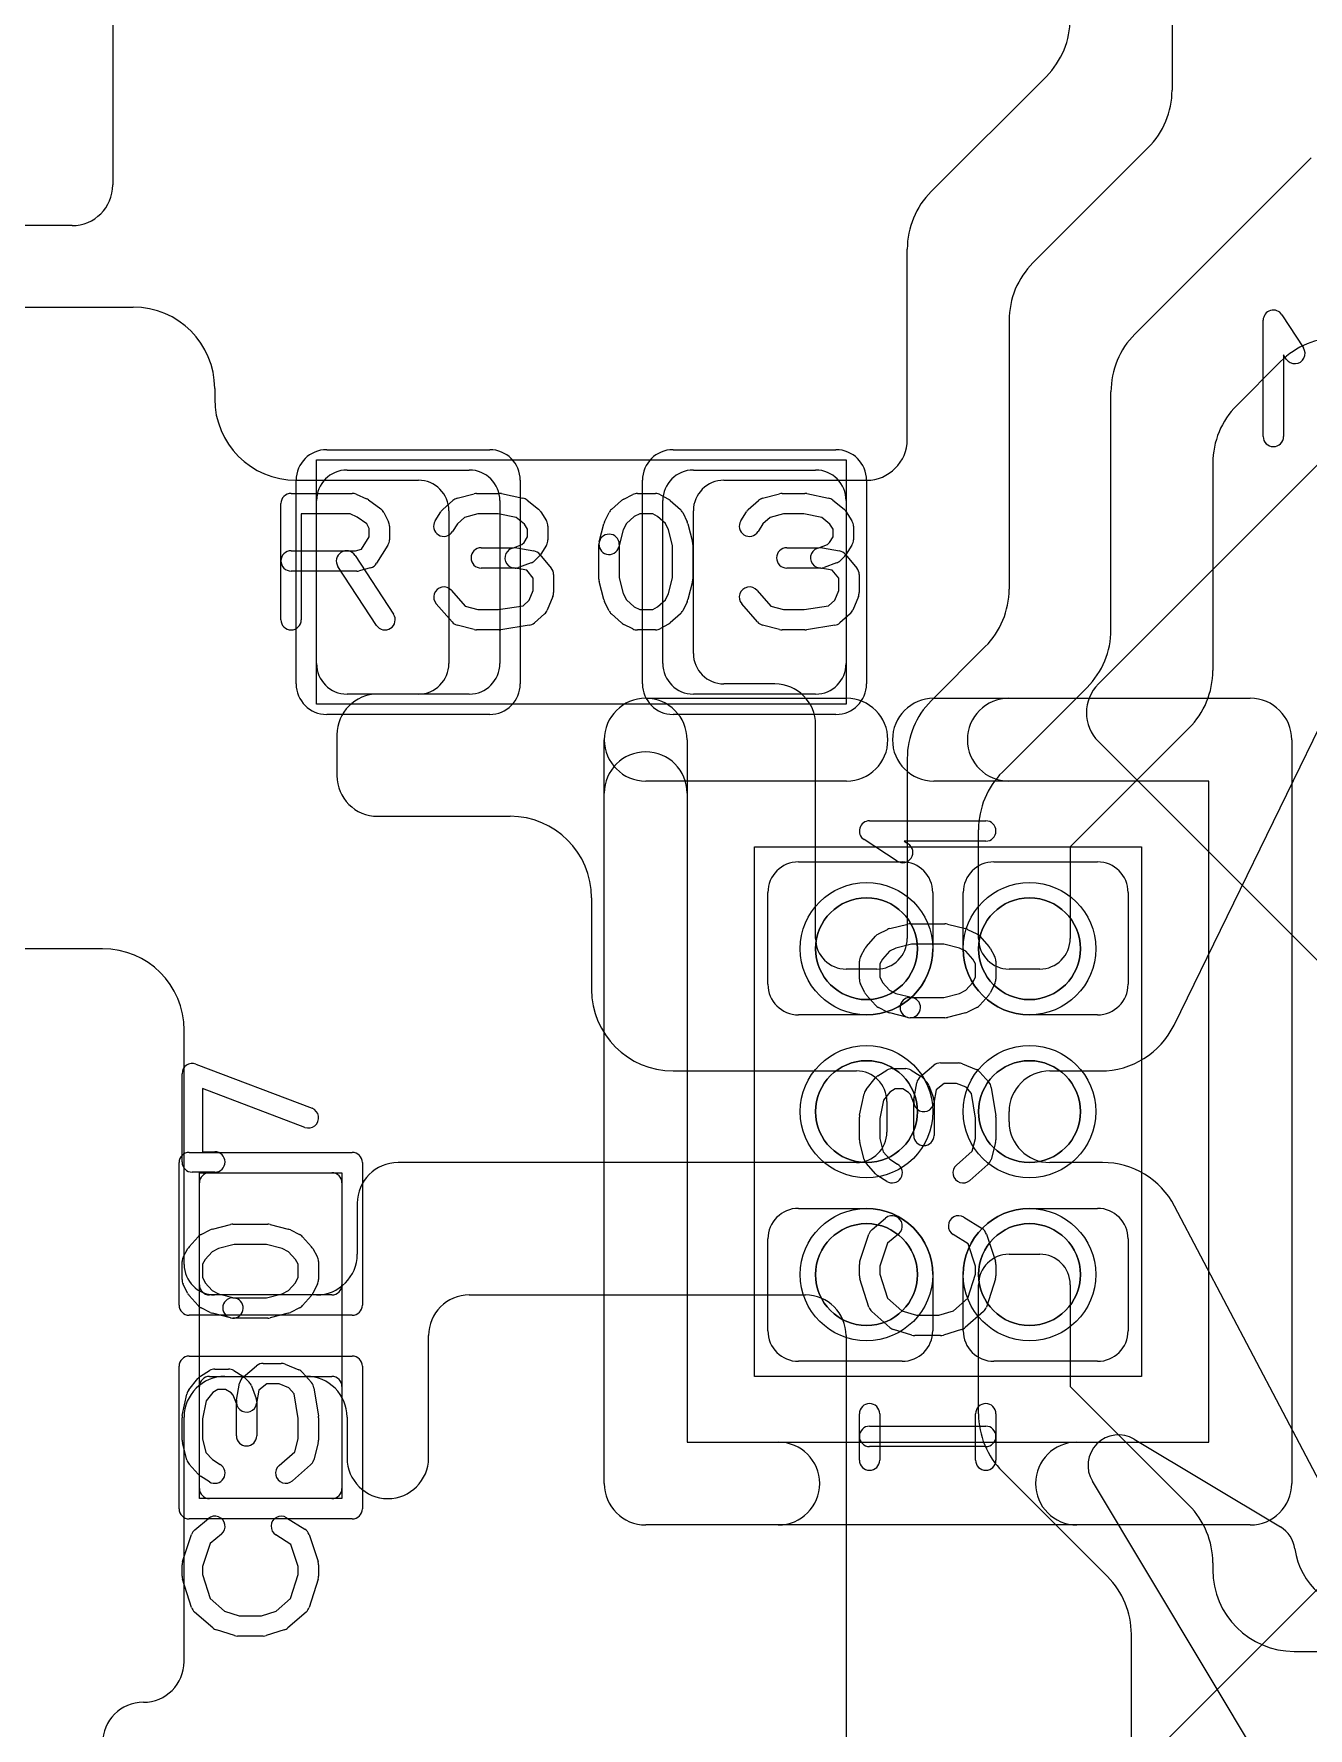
# Model space of a CAD drawing. Extents: x -3.2 to 23.2, y -0.5 to 25.
# Drawn here: x 6.456 to 9.584, y 8.737 to 12.896 of the extents above; entities that cross this region are included whole.
import ezdxf

# ---------------------------------------------------------------- set-up
doc = ezdxf.new("R2010")
doc.units = 0
for name, color, linetype in [('L1', 3, 'CONTINUOUS'), ('L4', 3, 'CONTINUOUS'), ('MetalMask-A', 176, 'CONTINUOUS'), ('PartsArea-A', 111, 'CONTINUOUS'), ('PartsSilk-A', 221, 'CONTINUOUS'), ('PartsSilk-B', 221, 'CONTINUOUS'), ('Resist-A', 2, 'CONTINUOUS'), ('Silk-A', 140, 'CONTINUOUS')]:
    doc.layers.add(name, color=color, linetype=linetype)

msp = doc.modelspace()

# ---------------------------------------------------------------- linework, layer by layer
at = {"layer": 'L1'}
for p, q in [((9.25, 15.75), (9.25, 12.75784)), ((6.65, 15.25), (6.65, 12.525)), ((8.65858, 12.50858), (8.94142, 12.79142)), ((9.19142, 12.61642), (8.90858, 12.33358)), ((9.15858, 12.15858), (9.59142, 12.59142)), ((6.55, 12.425), (5.275, 12.425)), ((8.6, 11.9), (8.6, 12.36716)), ((4, 12.225), (6.7, 12.225)), ((8.85, 12.19216), (8.85, 11.53284)), ((9.51642, 12.09142), (9.40858, 11.98358)), ((6.9, 12.025), (6.9, 12)), ((9.1, 11.43284), (9.1, 12.01716)), ((7.225, 11.825), (7.525, 11.825)), ((8.075, 11.825), (8.375, 11.825)), ((9.35, 11.84216), (9.35, 11.33284)), ((7.1, 11.8), (7.40003, 11.8)), ((8.14997, 11.8), (8.5, 11.8)), ((7.15, 11.35), (7.15, 11.75)), ((7.6, 11.75), (7.6, 11.35)), ((8, 11.35), (8, 11.75)), ((8.45, 11.75), (8.45, 11.35)), ((7.475, 11.72503), (7.475, 11.34997)), ((8.075, 11.37497), (8.075, 11.72503)), ((8.79142, 11.39142), (8.65858, 11.25858)), ((7.525, 11.275), (7.225, 11.275)), ((7.40003, 11.275), (7.3, 11.275)), ((8.375, 11.275), (8.075, 11.275)), ((8.275, 11.3), (8.14997, 11.3)), ((8.83358, 11.08358), (9.04142, 11.29142)), ((9.25478, 10.46231), (9.6452, 11.26269)), ((8.375, 10.67497), (8.375, 11.2)), ((9.29142, 11.19142), (9, 10.9)), ((7.2, 11.175), (7.2, 11.075)), ((8.6, 11.11716), (8.6, 10.67497)), ((7.3, 10.975), (7.625, 10.975)), ((8.775, 10.67497), (8.775, 10.94216)), ((9, 10.9), (9, 10.67497)), ((8.333, 10.863), (8.5875, 10.863)), ((8.8125, 10.863), (9.067, 10.863)), ((7.825, 10.775), (7.825, 10.55)), ((8.258, 10.5625), (8.258, 10.788)), ((8.6625, 10.788), (8.6625, 10.65)), ((8.7375, 10.65), (8.7375, 10.788)), ((9.142, 10.788), (9.142, 10.5625)), ((6.625, 10.65), (6.175, 10.65)), ((8.52503, 10.6), (8.44997, 10.6)), ((8.92503, 10.6), (8.84997, 10.6)), ((8.5, 10.4875), (8.333, 10.4875)), ((9.067, 10.4875), (8.9, 10.4875)), ((6.825, 9.87497), (6.825, 10.45)), ((8.025, 10.35), (8.47503, 10.35)), ((8.94999, 10.34999), (9.07504, 10.35)), ((8.55, 10.27503), (8.55, 10.19997)), ((8.85, 10.22502), (8.85, 10.24999)), ((8.47503, 10.125), (7.35, 10.125)), ((9.07926, 10.12501), (8.95, 10.12502)), ((6.8625, 9.825), (6.8625, 10.075)), ((6.8875, 10.1), (7.1875, 10.1)), ((7.2125, 10.075), (7.2125, 9.825)), ((7.25, 10.025), (7.25, 9.9)), ((8.333, 10.0125), (8.5, 10.0125)), ((8.9, 10.0125), (9.067, 10.0125)), ((9.64376, 9.28183), (9.25623, 10.01815)), ((8.258, 9.712), (8.258, 9.9375)), ((8.84997, 9.9), (8.92503, 9.9)), ((9.142, 9.9375), (9.142, 9.712)), ((8.6625, 9.85), (8.6625, 9.712)), ((8.7375, 9.712), (8.7375, 9.85)), ((8.775, 9.50784), (8.775, 9.82503)), ((9, 9.82503), (9, 9.575)), ((7.1875, 9.8), (6.8875, 9.8)), ((7.15, 9.8), (6.89997, 9.8)), ((7.525, 9.8), (8.35, 9.8)), ((7.425, 9.4), (7.425, 9.7)), ((8.45, 9.7), (8.45, 8.35)), ((8.5875, 9.637), (8.333, 9.637)), ((9.067, 9.637), (8.8125, 9.637)), ((6.8625, 9.325), (6.8625, 9.575)), ((6.8875, 9.6), (7.1875, 9.6)), ((6.925, 9.6), (7.125, 9.6)), ((7.2125, 9.575), (7.2125, 9.325)), ((9, 9.575), (9.29142, 9.28358)), ((6.825, 8.9), (6.825, 9.5)), ((7.225, 9.5), (7.225, 9.4)), ((9.09142, 9.10858), (8.83358, 9.36642)), ((7.1875, 9.3), (6.8875, 9.3)), ((9.35, 9.14216), (9.35, 9.125)), ((9.15, 8.35), (9.15, 8.96716)), ((9.55, 8.925), (11.375, 8.925))]:
    msp.add_line(p, q, dxfattribs=at)
for centre in [(8.5, 10.65), (8.9, 10.65), (8.5, 10.25), (8.9, 10.25), (8.5, 9.85), (8.9, 9.85)]:
    msp.add_circle(centre, 0.1625, dxfattribs=at)
for centre, radius, start, end in [((8.8, 12.93284), 0.2, -45, 0), ((9.05, 12.75784), 0.2, -45, 0), ((6.55, 12.525), 0.1, -90, 0), ((8.8, 12.36716), 0.2, 135, 180), ((9.05, 12.19216), 0.2, 135, 180), ((6.7, 12.025), 0.2, 0, 90), ((9.3, 12.01716), 0.2, 135, 180), ((9.65784, 11.95), 0.2, 90, 135), ((7.1, 12), 0.2, 180, -90), ((9.55, 11.84216), 0.2, 135, 180), ((8.5, 11.9), 0.1, -90, 0), ((7.225, 11.75), 0.075, 90, 180), ((7.525, 11.75), 0.075, 0, 90), ((8.075, 11.75), 0.075, 90, 180), ((8.375, 11.75), 0.075, 0, 90), ((7.40003, 11.72503), 0.07497, 0, 90), ((8.14997, 11.72503), 0.07497, 90, 180), ((8.65, 11.53284), 0.2, -45, 0), ((8.9, 11.43284), 0.2, -45, 0), ((8.14997, 11.37497), 0.07497, 180, -90), ((7.225, 11.35), 0.075, 180, -90), ((7.40003, 11.34997), 0.07497, -90, 0), ((7.525, 11.35), 0.075, -90, 0), ((8.075, 11.35), 0.075, 180, -90), ((8.375, 11.35), 0.075, -90, 0), ((9.15, 11.33284), 0.2, -45, 0), ((7.3, 11.175), 0.1, 90, 180), ((8.275, 11.2), 0.1, 0, 90), ((8.8, 11.11716), 0.2, 135, 180), ((7.3, 11.075), 0.1, 180, -90), ((8.975, 10.94216), 0.2, 135, 180), ((7.625, 10.775), 0.2, 0, 90), ((8.333, 10.788), 0.075, 90, 180), ((8.5875, 10.788), 0.075, 0, 90), ((8.8125, 10.788), 0.075, 90, 180), ((9.067, 10.788), 0.075, 0, 90), ((6.625, 10.45), 0.2, 0, 90), ((8.44997, 10.67497), 0.07497, 180, -90), ((8.5, 10.65), 0.1625, -90, 0), ((8.52503, 10.67497), 0.07497, -90, 0), ((8.9, 10.65), 0.1625, 180, -90), ((8.84997, 10.67497), 0.07497, 180, -90), ((8.92503, 10.67497), 0.07497, -90, 0), ((8.025, 10.55), 0.2, 180, -90), ((8.333, 10.5625), 0.075, 180, -90), ((9.067, 10.5625), 0.075, -90, 0), ((9.07503, 10.55), 0.2, -89.99771, -26.00517), ((8.47503, 10.27503), 0.07497, 0, 90), ((8.95, 10.24999), 0.1, 90.00573, 180), ((8.47503, 10.19997), 0.07497, -90, 0), ((8.95, 10.22502), 0.1, 180, -90.0025), ((7.35, 10.025), 0.1, 90, 180), ((9.07924, 9.92501), 0.2, 27.75553, 89.99427), ((6.8875, 10.075), 0.025, 90, 180), ((7.1875, 10.075), 0.025, 0, 90), ((8.333, 9.9375), 0.075, 90, 180), ((8.5, 9.85), 0.1625, 0, 90), ((8.9, 9.85), 0.1625, 90, 180), ((9.067, 9.9375), 0.075, 0, 90), ((7.15, 9.9), 0.1, -90, 0), ((8.84997, 9.82503), 0.07497, 90, 180), ((8.92503, 9.82503), 0.07497, 0, 90), ((6.89997, 9.87497), 0.07497, 180, -90), ((6.8875, 9.825), 0.025, 180, -90), ((7.1875, 9.825), 0.025, -90, 0), ((7.525, 9.7), 0.1, 90, 180), ((8.35, 9.7), 0.1, 0, 90), ((8.333, 9.712), 0.075, 180, -90), ((8.5875, 9.712), 0.075, -90, 0), ((8.8125, 9.712), 0.075, 180, -90), ((9.067, 9.712), 0.075, -90, 0), ((6.925, 9.5), 0.1, 90, 180), ((6.8875, 9.575), 0.025, 90, 180), ((7.125, 9.5), 0.1, 0, 90), ((7.1875, 9.575), 0.025, 0, 90), ((8.975, 9.50784), 0.2, 180, -135), ((7.325, 9.4), 0.1, 180, -90), ((7.325, 9.4), 0.1, -90, 0), ((6.8875, 9.325), 0.025, 180, -90), ((7.1875, 9.325), 0.025, -90, 0), ((9.15, 9.14216), 0.2, 0, 45), ((8.95, 8.96716), 0.2, 0, 45), ((9.55, 9.125), 0.2, 180, -90), ((6.725, 8.9), 0.1, -90, 0), ((6.725, 8.7), 0.1, 90, 180)]:
    msp.add_arc(centre, radius, start, end, dxfattribs=at)
at = {"layer": 'L4'}
for p, q in [((9.92763, 12.1585), (9.06904, 11.29991)), ((9.06904, 11.15849), (9.92762, 10.29991)), ((9.92763, 9.3985), (9.06904, 8.53991))]:
    msp.add_line(p, q, dxfattribs=at)
msp.add_arc((9.13975, 11.2292), 0.1, 135, -135, dxfattribs=at)
at = {"layer": 'MetalMask-A'}
for p, q in [((7.225, 11.825), (7.525, 11.825)), ((8.075, 11.825), (8.375, 11.825)), ((7.15, 11.35), (7.15, 11.75)), ((7.6, 11.75), (7.6, 11.35)), ((8, 11.35), (8, 11.75)), ((8.45, 11.75), (8.45, 11.35)), ((7.525, 11.275), (7.225, 11.275)), ((8.375, 11.275), (8.075, 11.275)), ((6.8625, 9.825), (6.8625, 10.075)), ((6.8875, 10.1), (7.1875, 10.1)), ((7.2125, 10.075), (7.2125, 9.825)), ((7.1875, 9.8), (6.8875, 9.8)), ((6.8625, 9.325), (6.8625, 9.575)), ((6.8875, 9.6), (7.1875, 9.6)), ((7.2125, 9.575), (7.2125, 9.325)), ((7.1875, 9.3), (6.8875, 9.3))]:
    msp.add_line(p, q, dxfattribs=at)
for centre, radius, start, end in [((7.225, 11.75), 0.075, 90, 180), ((7.525, 11.75), 0.075, 0, 90), ((8.075, 11.75), 0.075, 90, 180), ((8.375, 11.75), 0.075, 0, 90), ((7.225, 11.35), 0.075, 180, -90), ((7.525, 11.35), 0.075, -90, 0), ((8.075, 11.35), 0.075, 180, -90), ((8.375, 11.35), 0.075, -90, 0), ((8.5, 10.65), 0.125, 90, -90), ((8.5, 10.65), 0.125, -90, 90), ((8.9, 10.65), 0.125, 90, -90), ((8.9, 10.65), 0.125, -90, 90), ((8.5, 10.25), 0.125, 90, -90), ((8.5, 10.25), 0.125, -90, 90), ((8.9, 10.25), 0.125, 90, -90), ((8.9, 10.25), 0.125, -90, 90), ((6.8875, 10.075), 0.025, 90, 180), ((7.1875, 10.075), 0.025, 0, 90), ((8.5, 9.85), 0.125, 90, -90), ((8.5, 9.85), 0.125, -90, 90), ((8.9, 9.85), 0.125, 90, -90), ((8.9, 9.85), 0.125, -90, 90), ((6.8875, 9.825), 0.025, 180, -90), ((7.1875, 9.825), 0.025, -90, 0), ((6.8875, 9.575), 0.025, 90, 180), ((7.1875, 9.575), 0.025, 0, 90), ((6.8875, 9.325), 0.025, 180, -90), ((7.1875, 9.325), 0.025, -90, 0)]:
    msp.add_arc(centre, radius, start, end, dxfattribs=at)
at = {"layer": 'PartsArea-A'}
for p, q in [((7.15, 11.25), (7.15, 11.85)), ((7.15, 11.85), (8.45, 11.85)), ((8.45, 11.85), (8.45, 11.25)), ((8.45, 11.25), (7.15, 11.25)), ((8.225, 9.6), (8.225, 10.9)), ((8.225, 10.9), (9.175, 10.9)), ((9.175, 10.9), (9.175, 9.6)), ((6.8625, 9.3), (6.8625, 10.1)), ((6.8625, 10.1), (7.2125, 10.1)), ((7.2125, 10.1), (7.2125, 9.3)), ((9.175, 9.6), (8.225, 9.6)), ((7.2125, 9.3), (6.8625, 9.3))]:
    msp.add_line(p, q, dxfattribs=at)
at = {"layer": 'PartsSilk-A'}
for p, q in [((7.0625, 11.45741), (7.0625, 11.74259)), ((7.0875, 11.76759), (7.2375, 11.76759)), ((7.24765, 11.76544), (7.27265, 11.75433)), ((7.2772, 11.7517), (7.30776, 11.72948)), ((7.45978, 11.72795), (7.48478, 11.75017)), ((7.49495, 11.75564), (7.53662, 11.76675)), ((7.54306, 11.76759), (7.59861, 11.76759)), ((7.60376, 11.76705), (7.65654, 11.75594)), ((7.66701, 11.751), (7.69479, 11.72878)), ((7.87367, 11.72795), (7.89867, 11.75017)), ((7.9041, 11.75384), (7.92632, 11.76495)), ((7.9375, 11.76759), (7.98194, 11.76759)), ((7.99434, 11.7643), (8.01379, 11.75319)), ((8.018, 11.75017), (8.043, 11.72795)), ((8.20978, 11.72795), (8.23478, 11.75017)), ((8.24495, 11.75564), (8.28662, 11.76675)), ((8.29306, 11.76759), (8.34861, 11.76759)), ((8.35376, 11.76705), (8.40654, 11.75594)), ((8.41701, 11.751), (8.44479, 11.72878)), ((7.2322, 11.71759), (7.1125, 11.71759)), ((7.1125, 11.71759), (7.1125, 11.45741)), ((7.24993, 11.70971), (7.2322, 11.71759)), ((7.27343, 11.69263), (7.24993, 11.70971)), ((7.27917, 11.68114), (7.27343, 11.69263)), ((7.31542, 11.72044), (7.32653, 11.69822)), ((7.4413, 11.70029), (7.45519, 11.72251)), ((7.49568, 11.69296), (7.4837, 11.67379)), ((7.51356, 11.70885), (7.49568, 11.69296)), ((7.54634, 11.71759), (7.51356, 11.70885)), ((7.59601, 11.71759), (7.54634, 11.71759)), ((7.64042, 11.70824), (7.59601, 11.71759)), ((7.66023, 11.6924), (7.64042, 11.70824)), ((7.66806, 11.67987), (7.66023, 11.6924)), ((7.70037, 11.72251), (7.71426, 11.70029)), ((7.84381, 11.64865), (7.85492, 11.6931)), ((7.85681, 11.69822), (7.86792, 11.72044)), ((7.91049, 11.69377), (7.90276, 11.67831)), ((7.92942, 11.7106), (7.91049, 11.69377)), ((7.9434, 11.71759), (7.92942, 11.7106)), ((7.9753, 11.71759), (7.9434, 11.71759)), ((7.98673, 11.71106), (7.9753, 11.71759)), ((8.00618, 11.69377), (7.98673, 11.71106)), ((8.01391, 11.67831), (8.00618, 11.69377)), ((8.04875, 11.72044), (8.05986, 11.69822)), ((8.06175, 11.6931), (8.07286, 11.64865)), ((8.1913, 11.70029), (8.20519, 11.72251)), ((8.24568, 11.69296), (8.2337, 11.67379)), ((8.26356, 11.70885), (8.24568, 11.69296)), ((8.29634, 11.71759), (8.26356, 11.70885)), ((8.34601, 11.71759), (8.29634, 11.71759)), ((8.39042, 11.70824), (8.34601, 11.71759)), ((8.41023, 11.6924), (8.39042, 11.70824)), ((8.41806, 11.67987), (8.41023, 11.6924)), ((8.45037, 11.72251), (8.46426, 11.70029)), ((7.26042, 11.63087), (7.27917, 11.66087)), ((7.27917, 11.66087), (7.27917, 11.68114)), ((7.32917, 11.68704), (7.32917, 11.6537)), ((7.6543, 11.64197), (7.65948, 11.64715)), ((7.65948, 11.64715), (7.66806, 11.66087)), ((7.66806, 11.66087), (7.66806, 11.67987)), ((7.71806, 11.68704), (7.71806, 11.6537)), ((7.90276, 11.67831), (7.89231, 11.63653)), ((8.02361, 11.63951), (8.01391, 11.67831)), ((8.4043, 11.64197), (8.40948, 11.64715)), ((8.40948, 11.64715), (8.41806, 11.66087)), ((8.41806, 11.66087), (8.41806, 11.67987)), ((8.46806, 11.68704), (8.46806, 11.6537)), ((7.0875, 11.62685), (7.24533, 11.62685)), ((7.24453, 11.61553), (7.33898, 11.47109)), ((7.24533, 11.62685), (7.26042, 11.63087)), ((7.32537, 11.64045), (7.29759, 11.59601)), ((7.55417, 11.63426), (7.6331, 11.63426)), ((7.6331, 11.63426), (7.6543, 11.64197)), ((7.64188, 11.63387), (7.68355, 11.62646)), ((7.69685, 11.6138), (7.68574, 11.60269)), ((7.69838, 11.61785), (7.72615, 11.58452)), ((7.71426, 11.64045), (7.70037, 11.61823)), ((7.84306, 11.55741), (7.84306, 11.64259)), ((7.89306, 11.64259), (7.89306, 11.56049)), ((8.02361, 11.56049), (8.02361, 11.63951)), ((8.07361, 11.64259), (8.07361, 11.55741)), ((8.30417, 11.63426), (8.3831, 11.63426)), ((8.3831, 11.63426), (8.4043, 11.64197)), ((8.39188, 11.63387), (8.43355, 11.62646)), ((8.44685, 11.6138), (8.43574, 11.60269)), ((8.44838, 11.61785), (8.47615, 11.58452)), ((8.46426, 11.64045), (8.45037, 11.61823)), ((7.24861, 11.57685), (7.0875, 11.57685)), ((7.29714, 11.44373), (7.20269, 11.58817)), ((7.28283, 11.5851), (7.25505, 11.57769)), ((7.6375, 11.58426), (7.55417, 11.58426)), ((7.66581, 11.57883), (7.63312, 11.58465)), ((7.6766, 11.59687), (7.64604, 11.58576)), ((7.68194, 11.55947), (7.66581, 11.57883)), ((7.73194, 11.56852), (7.73194, 11.52407)), ((8.3875, 11.58426), (8.30417, 11.58426)), ((8.41581, 11.57883), (8.38312, 11.58465)), ((8.4266, 11.59687), (8.39604, 11.58576)), ((8.43194, 11.55947), (8.41581, 11.57883)), ((8.48194, 11.56852), (8.48194, 11.52407)), ((7.48131, 11.52942), (7.51519, 11.49071)), ((7.67218, 11.50563), (7.68194, 11.52907)), ((7.68194, 11.52907), (7.68194, 11.55947)), ((7.85492, 11.5069), (7.84381, 11.55135)), ((7.89306, 11.56049), (7.90276, 11.52169)), ((7.90276, 11.52169), (7.91049, 11.50623)), ((8.00618, 11.50623), (8.01391, 11.52169)), ((8.01391, 11.52169), (8.02361, 11.56049)), ((8.07286, 11.55135), (8.06175, 11.5069)), ((8.23131, 11.52942), (8.26519, 11.49071)), ((8.42218, 11.50563), (8.43194, 11.52907)), ((8.43194, 11.52907), (8.43194, 11.55947)), ((7.48258, 11.45206), (7.44369, 11.4965)), ((7.51519, 11.49071), (7.54634, 11.48241)), ((7.54634, 11.48241), (7.59662, 11.48241)), ((7.59662, 11.48241), (7.65691, 11.49205)), ((7.65691, 11.49205), (7.67218, 11.50563)), ((7.73002, 11.51446), (7.71614, 11.48113)), ((7.86792, 11.47956), (7.85681, 11.50178)), ((7.91049, 11.50623), (7.92942, 11.4894)), ((7.92942, 11.4894), (7.9434, 11.48241)), ((7.9434, 11.48241), (7.9753, 11.48241)), ((7.9753, 11.48241), (7.98673, 11.48894)), ((7.98673, 11.48894), (8.00618, 11.50623)), ((8.05986, 11.50178), (8.04875, 11.47956)), ((8.23258, 11.45206), (8.19369, 11.4965)), ((8.26519, 11.49071), (8.29634, 11.48241)), ((8.29634, 11.48241), (8.34662, 11.48241)), ((8.34662, 11.48241), (8.40691, 11.49205)), ((8.40691, 11.49205), (8.42218, 11.50563)), ((8.48002, 11.51446), (8.46614, 11.48113)), ((7.53662, 11.43325), (7.49495, 11.44436)), ((7.67201, 11.44383), (7.60256, 11.43272)), ((7.70967, 11.47205), (7.68467, 11.44983)), ((7.89867, 11.44983), (7.87367, 11.47205)), ((7.92632, 11.43505), (7.9041, 11.44616)), ((8.01379, 11.44681), (7.99434, 11.4357)), ((8.043, 11.47205), (8.018, 11.44983)), ((8.28662, 11.43325), (8.24495, 11.44436)), ((8.42201, 11.44383), (8.35256, 11.43272)), ((8.45967, 11.47205), (8.43467, 11.44983)), ((7.59861, 11.43241), (7.54306, 11.43241)), ((7.98194, 11.43241), (7.9375, 11.43241)), ((8.34861, 11.43241), (8.29306, 11.43241)), ((7.958, 11.2646), (8.45082, 11.2646)), ((8.84918, 11.2646), (9.442, 11.2646)), ((7.8564, 9.337), (7.8564, 11.163)), ((8.0596, 11.163), (8.0596, 9.4386)), ((9.5436, 11.163), (9.5436, 9.337)), ((8.45082, 11.0614), (7.958, 11.0614)), ((9.3404, 11.0614), (8.84918, 11.0614)), ((9.3404, 9.4386), (9.3404, 11.0614)), ((8.50741, 10.96389), (8.79259, 10.96389)), ((8.5753, 10.86513), (8.49382, 10.91791)), ((8.79259, 10.91389), (8.59199, 10.91389)), ((8.59199, 10.91389), (8.60248, 10.90709)), ((8.52956, 10.68625), (8.55178, 10.69736)), ((8.5569, 10.69925), (8.60135, 10.71036)), ((8.60741, 10.71111), (8.69259, 10.71111)), ((8.69865, 10.71036), (8.7431, 10.69925)), ((8.74822, 10.69736), (8.77044, 10.68625)), ((8.4857, 10.63184), (8.49681, 10.65129)), ((8.49983, 10.6555), (8.52205, 10.6805)), ((8.57169, 10.65141), (8.55623, 10.64368)), ((8.61049, 10.66111), (8.57169, 10.65141)), ((8.68951, 10.66111), (8.61049, 10.66111)), ((8.72831, 10.65141), (8.68951, 10.66111)), ((8.74377, 10.64368), (8.72831, 10.65141)), ((8.77795, 10.6805), (8.80017, 10.6555)), ((8.80319, 10.65129), (8.8143, 10.63184)), ((8.48241, 10.575), (8.48241, 10.61944)), ((8.53894, 10.62423), (8.53241, 10.6128)), ((8.53241, 10.6128), (8.53241, 10.5809)), ((8.55623, 10.64368), (8.53894, 10.62423)), ((8.76106, 10.62423), (8.74377, 10.64368)), ((8.76759, 10.6128), (8.76106, 10.62423)), ((8.76759, 10.5809), (8.76759, 10.6128)), ((8.81759, 10.61944), (8.81759, 10.575)), ((8.53241, 10.5809), (8.5394, 10.56692)), ((8.5394, 10.56692), (8.55623, 10.54799)), ((8.74377, 10.54799), (8.7606, 10.56692)), ((8.7606, 10.56692), (8.76759, 10.5809)), ((8.49616, 10.5416), (8.48505, 10.56382)), ((8.52205, 10.51117), (8.49983, 10.53617)), ((8.55623, 10.54799), (8.57169, 10.54026)), ((8.57169, 10.54026), (8.61347, 10.52981)), ((8.60741, 10.53056), (8.68951, 10.53056)), ((8.68951, 10.53056), (8.72831, 10.54026)), ((8.72831, 10.54026), (8.74377, 10.54799)), ((8.80017, 10.53617), (8.77795, 10.51117)), ((8.81495, 10.56382), (8.80384, 10.5416)), ((8.55178, 10.49431), (8.52956, 10.50542)), ((8.60135, 10.48131), (8.5569, 10.49242)), ((8.7431, 10.49242), (8.69865, 10.48131)), ((8.77044, 10.50542), (8.74822, 10.49431)), ((8.69259, 10.48056), (8.60741, 10.48056)), ((6.85379, 10.36643), (7.13897, 10.25809)), ((8.63215, 10.33588), (8.66548, 10.36365)), ((8.68148, 10.36944), (8.72593, 10.36944)), ((8.73554, 10.36752), (8.76887, 10.35364)), ((6.81991, 10.12639), (6.81991, 10.34306)), ((8.499, 10.30451), (8.52122, 10.33229)), ((8.52749, 10.33787), (8.54971, 10.35176)), ((8.56296, 10.35556), (8.5963, 10.35556)), ((8.60955, 10.35176), (8.63177, 10.33787)), ((8.61613, 10.27938), (8.62354, 10.32105)), ((8.6362, 10.33435), (8.64731, 10.32324)), ((8.69053, 10.31944), (8.67117, 10.30331)), ((8.72093, 10.31944), (8.69053, 10.31944)), ((8.74437, 10.30968), (8.72093, 10.31944)), ((8.77795, 10.34717), (8.80017, 10.32217)), ((7.12121, 10.21135), (6.86991, 10.30682)), ((6.86991, 10.30682), (6.86991, 10.15139)), ((8.48295, 10.24126), (8.49406, 10.29404)), ((8.54176, 10.27792), (8.53241, 10.23351)), ((8.5576, 10.29773), (8.54176, 10.27792)), ((8.57013, 10.30556), (8.5576, 10.29773)), ((8.58913, 10.30556), (8.57013, 10.30556)), ((8.60285, 10.29698), (8.58913, 10.30556)), ((8.60803, 10.2918), (8.60285, 10.29698)), ((8.61574, 10.2706), (8.60803, 10.2918)), ((8.65313, 10.3141), (8.66424, 10.28354)), ((8.67117, 10.30331), (8.66535, 10.27062)), ((8.66574, 10.275), (8.66574, 10.19167)), ((8.75795, 10.29441), (8.74437, 10.30968)), ((8.76759, 10.23412), (8.75795, 10.29441)), ((8.80617, 10.30951), (8.81728, 10.24006)), ((8.48241, 10.18056), (8.48241, 10.23611)), ((8.53241, 10.23351), (8.53241, 10.18384)), ((8.61574, 10.19167), (8.61574, 10.2706)), ((8.76759, 10.18384), (8.76759, 10.23412)), ((8.81759, 10.23611), (8.81759, 10.18056)), ((6.86991, 10.15139), (6.90046, 10.15139)), ((8.49436, 10.13245), (8.48325, 10.17412)), ((8.53241, 10.18384), (8.54115, 10.15106)), ((8.54115, 10.15106), (8.55704, 10.13318)), ((8.72058, 10.11881), (8.75929, 10.15269)), ((8.75929, 10.15269), (8.76759, 10.18384)), ((8.81675, 10.17412), (8.80564, 10.13245)), ((8.52205, 10.09728), (8.49983, 10.12228)), ((8.55704, 10.13318), (8.57621, 10.1212)), ((8.79794, 10.12008), (8.7535, 10.08119)), ((6.90046, 10.10139), (6.84491, 10.10139)), ((8.54971, 10.0788), (8.52749, 10.09269)), ((8.51363, 9.96088), (8.54696, 9.98865)), ((8.73918, 9.99064), (8.78362, 9.96287)), ((6.83733, 9.918), (6.85955, 9.943)), ((6.86706, 9.94875), (6.88928, 9.95986)), ((6.8944, 9.96175), (6.93885, 9.97286)), ((6.94491, 9.97361), (7.03009, 9.97361)), ((7.03615, 9.97286), (7.0806, 9.96175)), ((7.08572, 9.95986), (7.10794, 9.94875)), ((7.11545, 9.943), (7.13767, 9.918)), ((8.48369, 9.8829), (8.50591, 9.94957)), ((8.57896, 9.95023), (8.5511, 9.92702)), ((8.7495, 9.92523), (8.71268, 9.94824)), ((8.79409, 9.94957), (8.81631, 9.8829)), ((6.8232, 9.89434), (6.83431, 9.91379)), ((6.89373, 9.90618), (6.87644, 9.88673)), ((6.90919, 9.91391), (6.89373, 9.90618)), ((6.94799, 9.92361), (6.90919, 9.91391)), ((7.02701, 9.92361), (6.94799, 9.92361)), ((7.06581, 9.91391), (7.02701, 9.92361)), ((7.08127, 9.90618), (7.06581, 9.91391)), ((7.09856, 9.88673), (7.08127, 9.90618)), ((7.14069, 9.91379), (7.1518, 9.89434)), ((8.5511, 9.92702), (8.53241, 9.87094)), ((8.76759, 9.87094), (8.7495, 9.92523)), ((6.81991, 9.8375), (6.81991, 9.88194)), ((6.87644, 9.88673), (6.86991, 9.8753)), ((6.86991, 9.8753), (6.86991, 9.8434)), ((7.10509, 9.8753), (7.09856, 9.88673)), ((7.10509, 9.8434), (7.10509, 9.8753)), ((7.15509, 9.88194), (7.15509, 9.8375)), ((8.48241, 9.84722), (8.48241, 9.875)), ((8.53241, 9.87094), (8.53241, 9.85112)), ((8.76759, 9.85112), (8.76759, 9.87094)), ((8.81759, 9.875), (8.81759, 9.84722)), ((6.83366, 9.8041), (6.82255, 9.82632)), ((6.86991, 9.8434), (6.8769, 9.82942)), ((6.8769, 9.82942), (6.89373, 9.81049)), ((7.08127, 9.81049), (7.0981, 9.82942)), ((7.0981, 9.82942), (7.10509, 9.8434)), ((7.15245, 9.82632), (7.14134, 9.8041)), ((8.50582, 9.77016), (8.4836, 9.8396)), ((8.53241, 9.85112), (8.55132, 9.79202)), ((8.74868, 9.79202), (8.76759, 9.85112)), ((8.8164, 9.8396), (8.79418, 9.77016)), ((6.85955, 9.77367), (6.83733, 9.79867)), ((6.89373, 9.81049), (6.90919, 9.80276)), ((6.90919, 9.80276), (6.95097, 9.79231)), ((6.94491, 9.79306), (7.02701, 9.79306)), ((7.02701, 9.79306), (7.06581, 9.80276)), ((7.06581, 9.80276), (7.08127, 9.81049)), ((7.13767, 9.79867), (7.11545, 9.77367)), ((8.55132, 9.79202), (8.58656, 9.76118)), ((8.71344, 9.76118), (8.74868, 9.79202)), ((6.88928, 9.75681), (6.86706, 9.76792)), ((6.93885, 9.74381), (6.8944, 9.75492)), ((7.03009, 9.74306), (6.94491, 9.74306)), ((7.0806, 9.75492), (7.03615, 9.74381)), ((7.10794, 9.76792), (7.08572, 9.75681)), ((8.55761, 9.72008), (8.51317, 9.75897)), ((8.58656, 9.76118), (8.62234, 9.75)), ((8.62234, 9.75), (8.67766, 9.75)), ((8.67766, 9.75), (8.71344, 9.76118)), ((8.78683, 9.75897), (8.74239, 9.72008)), ((8.61106, 9.70114), (8.56661, 9.71503)), ((8.68148, 9.7), (8.61852, 9.7)), ((8.73339, 9.71503), (8.68894, 9.70114)), ((6.86499, 9.60037), (6.88721, 9.61426)), ((6.90046, 9.61806), (6.9338, 9.61806)), ((6.94705, 9.61426), (6.96927, 9.60037)), ((6.96965, 9.59838), (7.00298, 9.62615)), ((7.01898, 9.63194), (7.06343, 9.63194)), ((7.07304, 9.63002), (7.10637, 9.61614)), ((7.11545, 9.60967), (7.13767, 9.58467)), ((6.8365, 9.56701), (6.85872, 9.59479)), ((6.90763, 9.56806), (6.8951, 9.56023)), ((6.92663, 9.56806), (6.90763, 9.56806)), ((6.94035, 9.55948), (6.92663, 9.56806)), ((6.95363, 9.54188), (6.96104, 9.58355)), ((6.9737, 9.59685), (6.98481, 9.58574)), ((6.99063, 9.5766), (7.00174, 9.54604)), ((7.02803, 9.58194), (7.00867, 9.56581)), ((7.05843, 9.58194), (7.02803, 9.58194)), ((7.08187, 9.57218), (7.05843, 9.58194)), ((7.09545, 9.55691), (7.08187, 9.57218)), ((7.14367, 9.57201), (7.15478, 9.50256)), ((6.82045, 9.50376), (6.83156, 9.55654)), ((6.87926, 9.54042), (6.86991, 9.49601)), ((6.8951, 9.56023), (6.87926, 9.54042)), ((6.94553, 9.5543), (6.94035, 9.55948)), ((6.95324, 9.5331), (6.94553, 9.5543)), ((6.95324, 9.45417), (6.95324, 9.5331)), ((7.00867, 9.56581), (7.00285, 9.53312)), ((7.00324, 9.5375), (7.00324, 9.45417)), ((7.10509, 9.49662), (7.09545, 9.55691)), ((6.81991, 9.44306), (6.81991, 9.49861)), ((6.86991, 9.49601), (6.86991, 9.44634)), ((7.10509, 9.44634), (7.10509, 9.49662)), ((7.15509, 9.49861), (7.15509, 9.44306)), ((8.48241, 9.39444), (8.48241, 9.50833)), ((8.53241, 9.50833), (8.53241, 9.39444)), ((8.76759, 9.39444), (8.76759, 9.50833)), ((8.81759, 9.50833), (8.81759, 9.39444)), ((6.86991, 9.44634), (6.87865, 9.41356)), ((7.09679, 9.41519), (7.10509, 9.44634)), ((8.50741, 9.47778), (8.79259, 9.47778)), ((6.83186, 9.39495), (6.82075, 9.43662)), ((6.87865, 9.41356), (6.89454, 9.39568)), ((7.05808, 9.38131), (7.09679, 9.41519)), ((7.15425, 9.43662), (7.14314, 9.39495)), ((8.0596, 9.4386), (8.28344, 9.4386)), ((8.79259, 9.42778), (8.50741, 9.42778)), ((9.01656, 9.4386), (9.3404, 9.4386)), ((6.85955, 9.35978), (6.83733, 9.38478)), ((6.89454, 9.39568), (6.91371, 9.3837)), ((7.13544, 9.38258), (7.091, 9.34369)), ((6.88721, 9.3413), (6.86499, 9.35519)), ((6.85113, 9.22338), (6.88446, 9.25115)), ((7.07668, 9.25314), (7.12112, 9.22537)), ((8.28344, 9.2354), (7.958, 9.2354)), ((9.442, 9.2354), (9.01656, 9.2354)), ((6.82119, 9.1454), (6.84341, 9.21207)), ((6.91646, 9.21273), (6.8886, 9.18952)), ((7.087, 9.18773), (7.05018, 9.21074)), ((7.13159, 9.21207), (7.15381, 9.1454)), ((6.8886, 9.18952), (6.86991, 9.13344)), ((7.10509, 9.13344), (7.087, 9.18773)), ((6.81991, 9.10972), (6.81991, 9.1375)), ((6.86991, 9.13344), (6.86991, 9.11362)), ((6.86991, 9.11362), (6.88882, 9.05452)), ((7.08618, 9.05452), (7.10509, 9.11362)), ((7.10509, 9.11362), (7.10509, 9.13344)), ((7.15509, 9.1375), (7.15509, 9.10972)), ((6.84332, 9.03266), (6.8211, 9.1021)), ((7.1539, 9.1021), (7.13168, 9.03266)), ((6.88882, 9.05452), (6.92406, 9.02368)), ((7.05094, 9.02368), (7.08618, 9.05452)), ((6.89511, 8.98258), (6.85067, 9.02147)), ((6.92406, 9.02368), (6.95984, 9.0125)), ((6.95984, 9.0125), (7.01516, 9.0125)), ((7.01516, 9.0125), (7.05094, 9.02368)), ((7.12433, 9.02147), (7.07989, 8.98258)), ((6.94856, 8.96364), (6.90411, 8.97753)), ((7.01898, 8.9625), (6.95602, 8.9625)), ((7.07089, 8.97753), (7.02644, 8.96364))]:
    msp.add_line(p, q, dxfattribs=at)
for centre, radius, start, end in [((7.0875, 11.74259), 0.025, 90, 180), ((7.2375, 11.74259), 0.025, 66.04914, 90), ((7.2625, 11.73148), 0.025, 53.98274, 66.03964), ((7.29306, 11.70926), 0.025, 26.56505, 53.97932), ((7.50139, 11.73148), 0.025, 104.92551, 131.63069), ((7.54306, 11.74259), 0.025, 90, 104.92885), ((7.59861, 11.74259), 0.025, 78.11016, 90), ((7.65139, 11.73148), 0.025, 51.33303, 78.11298), ((7.67917, 11.70926), 0.025, 32.00538, 51.34522), ((7.91528, 11.73148), 0.025, 116.56505, 131.62783), ((7.9375, 11.74259), 0.025, 90, 116.56505), ((7.98194, 11.74259), 0.025, 60.26649, 90), ((8.00139, 11.73148), 0.025, 48.37217, 60.26649), ((8.25139, 11.73148), 0.025, 104.92551, 131.63069), ((8.29306, 11.74259), 0.025, 90, 104.92885), ((8.34861, 11.74259), 0.025, 78.11016, 90), ((8.40139, 11.73148), 0.025, 51.33303, 78.11298), ((8.42917, 11.70926), 0.025, 32.00538, 51.34522), ((7.30417, 11.68704), 0.025, 0, 26.56505), ((7.4625, 11.68704), 0.025, 147.99462, -32.01002), ((7.47639, 11.70926), 0.025, 131.62783, 147.98998), ((7.69306, 11.68704), 0.025, 0, 32.01002), ((7.87917, 11.68704), 0.025, 153.43495, 165.96932), ((7.89028, 11.70926), 0.025, 131.62783, 153.43495), ((8.02639, 11.70926), 0.025, 26.56505, 48.37217), ((8.0375, 11.68704), 0.025, 14.03068, 26.56505), ((8.2125, 11.68704), 0.025, 147.99462, -32.01002), ((8.22639, 11.70926), 0.025, 131.62783, 147.98998), ((8.44306, 11.68704), 0.025, 0, 32.01002), ((7.30417, 11.6537), 0.025, -32.00538, 0), ((7.69306, 11.6537), 0.025, -32.00538, 0), ((7.86806, 11.64259), 0.025, 0, 180), ((7.86806, 11.64259), 0.025, 165.96932, -14.03321), ((8.04861, 11.64259), 0.025, 0, 14.03068), ((8.44306, 11.6537), 0.025, -32.00538, 0), ((7.0875, 11.60185), 0.025, 90, -90), ((7.22361, 11.60185), 0.025, 33.18146, -146.81914), ((7.55417, 11.60926), 0.025, 90, -90), ((7.6375, 11.60926), 0.025, 79.90837, -100.08326), ((7.67917, 11.60185), 0.025, 39.7909, 79.91674), ((7.67917, 11.63148), 0.025, -45, -32.01002), ((8.30417, 11.60926), 0.025, 90, -90), ((8.3875, 11.60926), 0.025, 79.90837, -100.08326), ((8.42917, 11.60185), 0.025, 39.7909, 79.91674), ((8.42917, 11.63148), 0.025, -45, -32.01002), ((7.24861, 11.60185), 0.025, -90, -75.06473), ((7.27639, 11.60926), 0.025, -75.07449, -32.01002), ((7.6375, 11.60926), 0.025, -90, -70.02141), ((7.66806, 11.62037), 0.025, -70.02864, -45), ((7.70694, 11.56852), 0.025, 0, 39.8005), ((8.3875, 11.60926), 0.025, -90, -70.02141), ((8.41806, 11.62037), 0.025, -70.02864, -45), ((8.45694, 11.56852), 0.025, 0, 39.8005), ((7.4625, 11.51296), 0.025, 41.18808, -138.81042), ((7.70694, 11.52407), 0.025, -22.60576, 0), ((7.86806, 11.55741), 0.025, 180, -165.96932), ((8.04861, 11.55741), 0.025, -14.03068, 0), ((8.2125, 11.51296), 0.025, 41.18808, -138.81042), ((8.45694, 11.52407), 0.025, -22.60576, 0), ((7.69306, 11.49074), 0.025, -48.37217, -22.60888), ((7.87917, 11.51296), 0.025, -165.96932, -153.43495), ((7.89028, 11.49074), 0.025, -153.43495, -131.62783), ((8.02639, 11.49074), 0.025, -48.37217, -26.56505), ((8.0375, 11.51296), 0.025, -26.56505, -14.03068), ((8.44306, 11.49074), 0.025, -48.37217, -22.60888), ((7.0875, 11.45741), 0.025, 180, 0), ((7.31806, 11.45741), 0.025, -146.81854, 33.18086), ((7.50139, 11.46852), 0.025, -138.81192, -104.92885), ((7.66806, 11.46852), 0.025, -80.91063, -48.36931), ((7.91528, 11.46852), 0.025, -131.62783, -116.56505), ((8.00139, 11.46852), 0.025, -60.26649, -48.37217), ((8.25139, 11.46852), 0.025, -138.81192, -104.92885), ((8.41806, 11.46852), 0.025, -80.91063, -48.36931), ((7.54306, 11.45741), 0.025, -104.92551, -90), ((7.59861, 11.45741), 0.025, -90, -80.91133), ((7.9375, 11.45741), 0.025, -116.56505, -90), ((7.98194, 11.45741), 0.025, -90, -60.26649), ((8.29306, 11.45741), 0.025, -104.92551, -90), ((8.34861, 11.45741), 0.025, -90, -80.91133), ((7.958, 11.163), 0.1016, 0, 180), ((7.958, 11.163), 0.1016, 90, -90), ((8.45082, 11.163), 0.1016, -90, 90), ((8.84918, 11.163), 0.1016, 90, -90), ((9.442, 11.163), 0.1016, 0, 90), ((8.50741, 10.93889), 0.025, 90, -122.93381), ((8.79259, 10.93889), 0.025, -90, 90), ((8.58889, 10.88611), 0.025, -122.93354, 57.06619), ((8.56296, 10.675), 0.025, 104.03068, 116.56505), ((8.60741, 10.68611), 0.025, 90, 104.03068), ((8.69259, 10.68611), 0.025, 75.96932, 90), ((8.73704, 10.675), 0.025, 63.43495, 75.96932), ((8.51852, 10.63889), 0.025, 138.37217, 150.26649), ((8.54074, 10.66389), 0.025, 116.56505, 138.37217), ((8.75926, 10.66389), 0.025, 41.62783, 63.43495), ((8.78148, 10.63889), 0.025, 29.73351, 41.62783), ((8.50741, 10.61944), 0.025, 150.26649, 180), ((8.79259, 10.61944), 0.025, 0, 29.73351), ((8.50741, 10.575), 0.025, 180, -153.43495), ((8.79259, 10.575), 0.025, -26.56505, 0), ((8.51852, 10.55278), 0.025, -153.43495, -138.37217), ((8.60741, 10.50556), 0.025, 90, -90), ((8.60741, 10.50556), 0.025, -104.03068, 75.96679), ((8.78148, 10.55278), 0.025, -41.62783, -26.56505), ((8.54074, 10.52778), 0.025, -138.37217, -116.56505), ((8.56296, 10.51667), 0.025, -116.56505, -104.03068), ((8.69259, 10.50556), 0.025, -90, -75.96932), ((8.73704, 10.51667), 0.025, -75.96932, -63.43495), ((8.75926, 10.52778), 0.025, -63.43495, -41.62783), ((6.84491, 10.34306), 0.025, 69.19449, 180), ((8.68148, 10.34444), 0.025, 90, 129.8005), ((8.72593, 10.34444), 0.025, 67.39424, 90), ((8.54074, 10.31667), 0.025, 122.00538, 141.34522), ((8.56296, 10.33056), 0.025, 90, 122.01002), ((8.5963, 10.33056), 0.025, 57.99462, 90), ((8.64815, 10.31667), 0.025, 129.7909, 169.91674), ((8.61852, 10.31667), 0.025, 45, 57.98998), ((8.62963, 10.30556), 0.025, 19.97136, 45), ((8.75926, 10.33056), 0.025, 41.62783, 67.39112), ((8.78148, 10.30556), 0.025, 9.08937, 41.63069), ((8.51852, 10.28889), 0.025, 141.33303, 168.11298), ((8.64074, 10.275), 0.025, 169.90837, -10.08326), ((8.64074, 10.275), 0.025, 0, 19.97859), ((7.13009, 10.23472), 0.025, -110.80551, 69.19819), ((8.50741, 10.23611), 0.025, 168.11016, 180), ((8.79259, 10.23611), 0.025, 0, 9.08867), ((8.64074, 10.19167), 0.025, 180, 0), ((6.90046, 10.12639), 0.025, -90, 90), ((8.50741, 10.18056), 0.025, 180, -165.07115), ((8.79259, 10.18056), 0.025, -14.92551, 0), ((6.84491, 10.12639), 0.025, 180, -90), ((8.51852, 10.13889), 0.025, -165.07449, -138.36931), ((8.56296, 10.1), 0.025, -122.00538, 57.98998), ((8.73704, 10.1), 0.025, 131.18808, -48.81042), ((8.78148, 10.13889), 0.025, -48.81192, -14.92885), ((8.54074, 10.11389), 0.025, -138.37217, -122.01002), ((8.56296, 9.96944), 0.025, -50.2091, 129.8005), ((8.72593, 9.96944), 0.025, 57.99462, -122.00075), ((6.87824, 9.92639), 0.025, 116.56505, 138.37217), ((6.90046, 9.9375), 0.025, 104.03068, 116.56505), ((6.94491, 9.94861), 0.025, 90, 104.03068), ((7.03009, 9.94861), 0.025, 75.96932, 90), ((7.07454, 9.9375), 0.025, 63.43495, 75.96932), ((7.09676, 9.92639), 0.025, 41.62783, 63.43495), ((8.52963, 9.94167), 0.025, 129.7909, 161.57954), ((8.77037, 9.94167), 0.025, 18.42046, 57.99462), ((6.85602, 9.90139), 0.025, 138.37217, 150.26649), ((7.11898, 9.90139), 0.025, 29.73351, 41.62783), ((6.84491, 9.88194), 0.025, 150.26649, 180), ((7.13009, 9.88194), 0.025, 0, 29.73351), ((8.50741, 9.875), 0.025, 161.57954, 180), ((8.79259, 9.875), 0.025, 0, 18.42046), ((6.84491, 9.8375), 0.025, 180, -153.43495), ((7.13009, 9.8375), 0.025, -26.56505, 0), ((8.50741, 9.84722), 0.025, 180, -162.25358), ((8.79259, 9.84722), 0.025, -17.74642, 0), ((6.85602, 9.81528), 0.025, -153.43495, -138.37217), ((6.94491, 9.76806), 0.025, 90, -90), ((6.94491, 9.76806), 0.025, -104.03068, 75.96679), ((7.11898, 9.81528), 0.025, -41.62783, -26.56505), ((6.87824, 9.79028), 0.025, -138.37217, -116.56505), ((6.90046, 9.77917), 0.025, -116.56505, -104.03068), ((7.03009, 9.76806), 0.025, -90, -75.96932), ((7.07454, 9.77917), 0.025, -75.96932, -63.43495), ((7.09676, 9.79028), 0.025, -63.43495, -41.62783), ((8.52963, 9.77778), 0.025, -162.25358, -131.18808), ((8.77037, 9.77778), 0.025, -48.81192, -17.74642), ((8.57407, 9.73889), 0.025, -131.18808, -107.36223), ((8.61852, 9.725), 0.025, -107.36223, -90), ((8.68148, 9.725), 0.025, -90, -72.63777), ((8.72593, 9.73889), 0.025, -72.63777, -48.81192), ((6.90046, 9.59306), 0.025, 90, 122.01002), ((6.9338, 9.59306), 0.025, 57.99462, 90), ((7.01898, 9.60694), 0.025, 90, 129.8005), ((7.06343, 9.60694), 0.025, 67.39424, 90), ((7.09676, 9.59306), 0.025, 41.62783, 67.39112), ((6.85602, 9.55139), 0.025, 141.33303, 168.11298), ((6.87824, 9.57917), 0.025, 122.00538, 141.34522), ((6.98565, 9.57917), 0.025, 129.7909, 169.91674), ((6.95602, 9.57917), 0.025, 45, 57.98998), ((6.96713, 9.56806), 0.025, 19.97136, 45), ((7.11898, 9.56806), 0.025, 9.08937, 41.63069), ((6.97824, 9.5375), 0.025, 169.90837, -10.08326), ((6.97824, 9.5375), 0.025, 0, 19.97859), ((8.50741, 9.50833), 0.025, 0, 180), ((8.79259, 9.50833), 0.025, 0, 180), ((6.84491, 9.49861), 0.025, 168.11016, 180), ((7.13009, 9.49861), 0.025, 0, 9.08867), ((6.84491, 9.44306), 0.025, 180, -165.07115), ((6.97824, 9.45417), 0.025, 180, 0), ((7.13009, 9.44306), 0.025, -14.92551, 0), ((8.50741, 9.45278), 0.025, 90, -90), ((8.79259, 9.45278), 0.025, -90, 90), ((8.28344, 9.337), 0.1016, -90, 90), ((9.01656, 9.337), 0.1016, 90, -90), ((6.85602, 9.40139), 0.025, -165.07449, -138.36931), ((6.87824, 9.37639), 0.025, -138.37217, -122.01002), ((6.90046, 9.3625), 0.025, -122.00538, 57.98998), ((7.07454, 9.3625), 0.025, 131.18808, -48.81042), ((7.11898, 9.40139), 0.025, -48.81192, -14.92885), ((8.50741, 9.39444), 0.025, 180, 0), ((8.79259, 9.39444), 0.025, 180, 0), ((7.958, 9.337), 0.1016, 180, -90), ((9.442, 9.337), 0.1016, -90, 0), ((6.90046, 9.23194), 0.025, -50.2091, 129.8005), ((7.06343, 9.23194), 0.025, 57.99462, -122.00075), ((6.86713, 9.20417), 0.025, 129.7909, 161.57954), ((7.10787, 9.20417), 0.025, 18.42046, 57.99462), ((6.84491, 9.1375), 0.025, 161.57954, 180), ((6.84491, 9.10972), 0.025, 180, -162.25358), ((7.13009, 9.1375), 0.025, 0, 18.42046), ((7.13009, 9.10972), 0.025, -17.74642, 0), ((6.86713, 9.04028), 0.025, -162.25358, -131.18808), ((7.10787, 9.04028), 0.025, -48.81192, -17.74642), ((6.91157, 9.00139), 0.025, -131.18808, -107.36223), ((6.95602, 8.9875), 0.025, -107.36223, -90), ((7.01898, 8.9875), 0.025, -90, -72.63777), ((7.06343, 9.00139), 0.025, -72.63777, -48.81192)]:
    msp.add_arc(centre, radius, start, end, dxfattribs=at)
at = {"layer": 'PartsSilk-B'}
for p, q in [((9.47361, 11.90741), (9.47361, 12.19259)), ((9.51959, 12.20618), (9.57237, 12.1247)), ((9.53041, 12.09752), (9.52361, 12.10801)), ((9.52361, 12.10801), (9.52361, 11.90741))]:
    msp.add_line(p, q, dxfattribs=at)
for centre, start, end in [((9.49861, 12.19259), 32.93354, 180), ((9.55139, 12.11111), -147.06646, 32.93381), ((9.49861, 11.90741), 180, 0)]:
    msp.add_arc(centre, 0.025, start, end, dxfattribs=at)
at = {"layer": 'Resist-A'}
for p, q in [((7.175, 11.875), (7.575, 11.875)), ((8.025, 11.875), (8.425, 11.875)), ((7.1, 11.3), (7.1, 11.8)), ((7.65, 11.8), (7.65, 11.3)), ((7.95, 11.3), (7.95, 11.8)), ((8.5, 11.8), (8.5, 11.3)), ((7.575, 11.225), (7.175, 11.225)), ((8.425, 11.225), (8.025, 11.225)), ((6.8375, 10.15), (7.2375, 10.15)), ((6.8125, 9.775), (6.8125, 10.125)), ((7.2625, 10.125), (7.2625, 9.775)), ((7.2375, 9.75), (6.8375, 9.75)), ((6.8375, 9.65), (7.2375, 9.65)), ((6.8125, 9.275), (6.8125, 9.625)), ((7.2625, 9.625), (7.2625, 9.275)), ((7.2375, 9.25), (6.8375, 9.25))]:
    msp.add_line(p, q, dxfattribs=at)
for centre in [(8.5, 10.65), (8.9, 10.65), (8.5, 10.25), (8.9, 10.25), (8.5, 9.85), (8.9, 9.85)]:
    msp.add_circle(centre, 0.125, dxfattribs=at)
for centre, radius, start, end in [((7.175, 11.8), 0.075, 90, 180), ((7.575, 11.8), 0.075, 0, 90), ((8.025, 11.8), 0.075, 90, 180), ((8.425, 11.8), 0.075, 0, 90), ((7.175, 11.3), 0.075, 180, -90), ((7.575, 11.3), 0.075, -90, 0), ((8.025, 11.3), 0.075, 180, -90), ((8.425, 11.3), 0.075, -90, 0), ((6.8375, 10.125), 0.025, 90, 180), ((7.2375, 10.125), 0.025, 0, 90), ((6.8375, 9.775), 0.025, 180, -90), ((7.2375, 9.775), 0.025, -90, 0), ((6.8375, 9.625), 0.025, 90, 180), ((7.2375, 9.625), 0.025, 0, 90), ((6.8375, 9.275), 0.025, 180, -90), ((7.2375, 9.275), 0.025, -90, 0)]:
    msp.add_arc(centre, radius, start, end, dxfattribs=at)
at = {"layer": 'Silk-A'}
for p, q in [((8.66529, 11.2646), (9.442, 11.2646)), ((9.5436, 11.163), (9.5436, 9.337)), ((7.8564, 9.337), (7.8564, 11.03164)), ((8.0596, 11.03164), (8.0596, 9.4386)), ((9.3404, 11.0614), (8.66529, 11.0614)), ((9.3404, 9.4386), (9.3404, 11.0614)), ((9.15725, 9.44565), (9.51589, 9.23047)), ((8.0596, 9.4386), (9.3404, 9.4386)), ((9.64562, 8.35731), (9.05435, 9.34275)), ((9.442, 9.2354), (7.958, 9.2354))]:
    msp.add_line(p, q, dxfattribs=at)
for centre, radius, start, end in [((8.66529, 11.163), 0.1016, 90, -90), ((9.442, 11.163), 0.1016, 0, 90), ((7.958, 11.03164), 0.1016, 0, 180), ((9.11866, 9.38134), 0.075, 59.03362, -149.03362), ((7.958, 9.337), 0.1016, 180, -90), ((9.442, 9.337), 0.1016, -90, 0), ((9.4773, 9.16616), 0.075, 7.7779, 59.03362), ((9.725, 9.2), 0.175, -172.21994, -90)]:
    msp.add_arc(centre, radius, start, end, dxfattribs=at)

doc.saveas('drawing.dxf')
